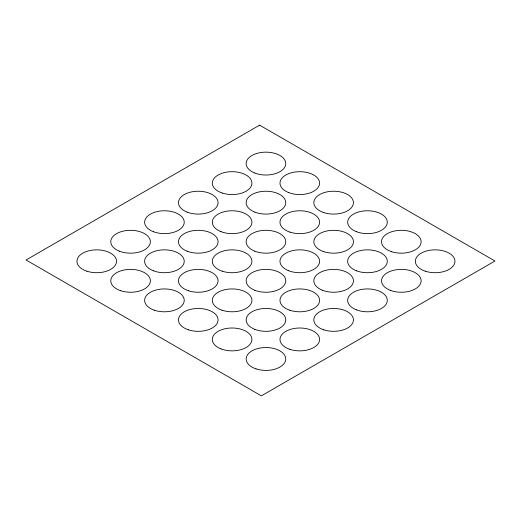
<?xml version="1.0" encoding="UTF-8"?>
<svg xmlns="http://www.w3.org/2000/svg" width="521" height="521" viewBox="0 0 521 521"><rect width="100%" height="100%" fill="white"/><g stroke="black" fill="none" stroke-linecap="round" stroke-linejoin="round"><path stroke-width="0.78" d="M259.621 125.144L26.05 259.992L261.379 395.856L494.95 261.008L259.621 125.144M86.831 271.18A19.805 11.436 0 0 0 116.535 261.281A19.805 11.436 0 0 0 86.831 251.376A19.805 11.436 0 0 0 86.831 271.18M119.478 251.207A19.805 11.436 0 0 0 150.328 242.558A19.805 11.436 0 0 0 121.921 231.454A19.805 11.436 0 0 0 119.478 251.207M153.317 231.669A19.805 11.436 0 0 0 184.174 223.014A19.805 11.436 0 0 0 155.766 211.917A19.805 11.436 0 0 0 153.317 231.669M187.163 212.132A19.805 11.436 0 0 0 218.012 203.477A19.805 11.436 0 0 0 189.605 192.379A19.805 11.436 0 0 0 187.163 212.132M222.2 193.024A19.805 11.436 0 0 0 251.91 183.125A19.805 11.436 0 0 0 222.2 173.219A19.805 11.436 0 0 0 222.2 193.024M254.847 173.057A19.805 11.436 0 0 0 285.703 164.402A19.805 11.436 0 0 0 257.296 153.298A19.805 11.436 0 0 0 254.847 173.057M120.677 290.718A19.805 11.436 0 0 0 150.38 280.819A19.805 11.436 0 0 0 120.677 270.913A19.805 11.436 0 0 0 120.677 290.718M153.317 270.751A19.805 11.436 0 0 0 184.174 262.096A19.805 11.436 0 0 0 155.766 250.992A19.805 11.436 0 0 0 153.317 270.751M187.163 251.207A19.805 11.436 0 0 0 218.012 242.558A19.805 11.436 0 0 0 189.605 231.454A19.805 11.436 0 0 0 187.163 251.207M221.002 231.669A19.805 11.436 0 0 0 251.858 223.014A19.805 11.436 0 0 0 223.45 211.917A19.805 11.436 0 0 0 221.002 231.669M254.847 212.132A19.805 11.436 0 0 0 285.703 203.477A19.805 11.436 0 0 0 257.296 192.379A19.805 11.436 0 0 0 254.847 212.132M288.686 192.594A19.805 11.436 0 0 0 319.542 183.939A19.805 11.436 0 0 0 291.135 172.842A19.805 11.436 0 0 0 288.686 192.594M154.516 310.262A19.805 11.436 0 0 0 184.226 300.356A19.805 11.436 0 0 0 154.516 290.457A19.805 11.436 0 0 0 154.516 310.262M188.361 290.718A19.805 11.436 0 0 0 218.065 280.819A19.805 11.436 0 0 0 188.361 270.913A19.805 11.436 0 0 0 188.361 290.718M222.2 271.18A19.805 11.436 0 0 0 251.91 261.281A19.805 11.436 0 0 0 222.2 251.376A19.805 11.436 0 0 0 222.2 271.18M254.847 251.207A19.805 11.436 0 0 0 285.703 242.558A19.805 11.436 0 0 0 257.296 231.454A19.805 11.436 0 0 0 254.847 251.207M289.884 232.105A19.805 11.436 0 0 0 319.594 222.2A19.805 11.436 0 0 0 289.884 212.301A19.805 11.436 0 0 0 289.884 232.105M323.73 212.561A19.805 11.436 0 0 0 353.433 202.662A19.805 11.436 0 0 0 323.73 192.757A19.805 11.436 0 0 0 323.73 212.561M188.361 329.8A19.805 11.436 0 0 0 218.065 319.894A19.805 11.436 0 0 0 188.361 309.995A19.805 11.436 0 0 0 188.361 329.8M222.2 310.262A19.805 11.436 0 0 0 251.91 300.356A19.805 11.436 0 0 0 222.2 290.457A19.805 11.436 0 0 0 222.2 310.262M254.847 290.288A19.805 11.436 0 0 0 285.703 281.633A19.805 11.436 0 0 0 257.296 270.536A19.805 11.436 0 0 0 254.847 290.288M288.686 270.751A19.805 11.436 0 0 0 319.542 262.096A19.805 11.436 0 0 0 291.135 250.992A19.805 11.436 0 0 0 288.686 270.751M323.73 251.643A19.805 11.436 0 0 0 353.433 241.737A19.805 11.436 0 0 0 323.73 231.838A19.805 11.436 0 0 0 323.73 251.643M356.371 231.669A19.805 11.436 0 0 0 387.227 223.014A19.805 11.436 0 0 0 358.819 211.917A19.805 11.436 0 0 0 356.371 231.669M221.002 348.901A19.805 11.436 0 0 0 251.858 340.252A19.805 11.436 0 0 0 223.45 329.148A19.805 11.436 0 0 0 221.002 348.901M254.847 329.363A19.805 11.436 0 0 0 285.703 320.708A19.805 11.436 0 0 0 257.296 309.611A19.805 11.436 0 0 0 254.847 329.363M289.884 310.262A19.805 11.436 0 0 0 319.594 300.356A19.805 11.436 0 0 0 289.884 290.457A19.805 11.436 0 0 0 289.884 310.262M322.532 290.288A19.805 11.436 0 0 0 353.388 281.633A19.805 11.436 0 0 0 324.98 270.536A19.805 11.436 0 0 0 322.532 290.288M356.371 270.751A19.805 11.436 0 0 0 387.227 262.096A19.805 11.436 0 0 0 358.819 250.992A19.805 11.436 0 0 0 356.371 270.751M391.414 251.643A19.805 11.436 0 0 0 421.124 241.737A19.805 11.436 0 0 0 391.414 231.838A19.805 11.436 0 0 0 391.414 251.643M256.045 368.875A19.805 11.436 0 0 0 285.749 358.976A19.805 11.436 0 0 0 256.045 349.07A19.805 11.436 0 0 0 256.045 368.875M289.884 349.337A19.805 11.436 0 0 0 319.594 339.432A19.805 11.436 0 0 0 289.884 329.532A19.805 11.436 0 0 0 289.884 349.337M323.73 329.8A19.805 11.436 0 0 0 353.433 319.894A19.805 11.436 0 0 0 323.73 309.995A19.805 11.436 0 0 0 323.73 329.8M356.371 309.826A19.805 11.436 0 0 0 387.227 301.171A19.805 11.436 0 0 0 358.819 290.073A19.805 11.436 0 0 0 356.371 309.826M390.216 290.288A19.805 11.436 0 0 0 421.072 281.633A19.805 11.436 0 0 0 392.665 270.536A19.805 11.436 0 0 0 390.216 290.288M425.26 271.18A19.805 11.436 0 0 0 454.963 261.281A19.805 11.436 0 0 0 425.26 251.376A19.805 11.436 0 0 0 425.26 271.18"/></g></svg>
